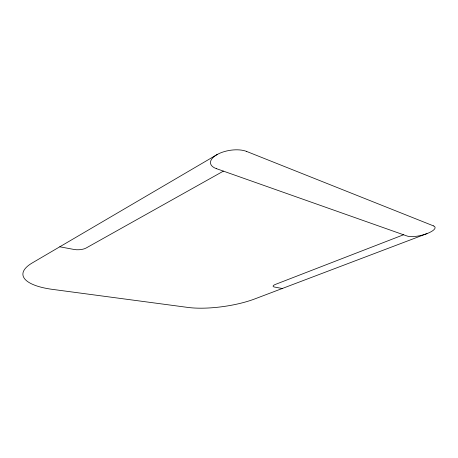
<?xml version="1.0" encoding="UTF-8"?>
<svg xmlns="http://www.w3.org/2000/svg" width="458" height="458" viewBox="0 0 458 458"><rect width="100%" height="100%" fill="white"/><g stroke="black" fill="none" stroke-linecap="round" stroke-linejoin="round"><path stroke-width="0.69" d="M217.424 154.375L32.289 262.915A62.334 20.089 -4.2 0 0 52.487 289.376L187.786 307.415A50.317 13.958 -8.1 0 0 254.751 298.937L427.005 233.597M223.418 171.126L86.041 248.07A8.622 3.057 -3.6 0 1 74.167 249.484L59.786 246.793M403.544 234.771L275.327 284.441A6.292 1.735 -9.5 0 0 274.491 287.046L282.26 288.5M216.365 168.636L407.128 236.036A15.303 4.569 -13.6 0 0 427.165 233.534A15.303 4.569 -13.6 0 0 433.48 225.886M246.61 151.432L433.497 225.891M216.382 168.641A20.948 9.664 -9.3 0 1 217.029 154.604A20.948 9.664 -9.3 0 1 246.644 151.443"/></g></svg>
